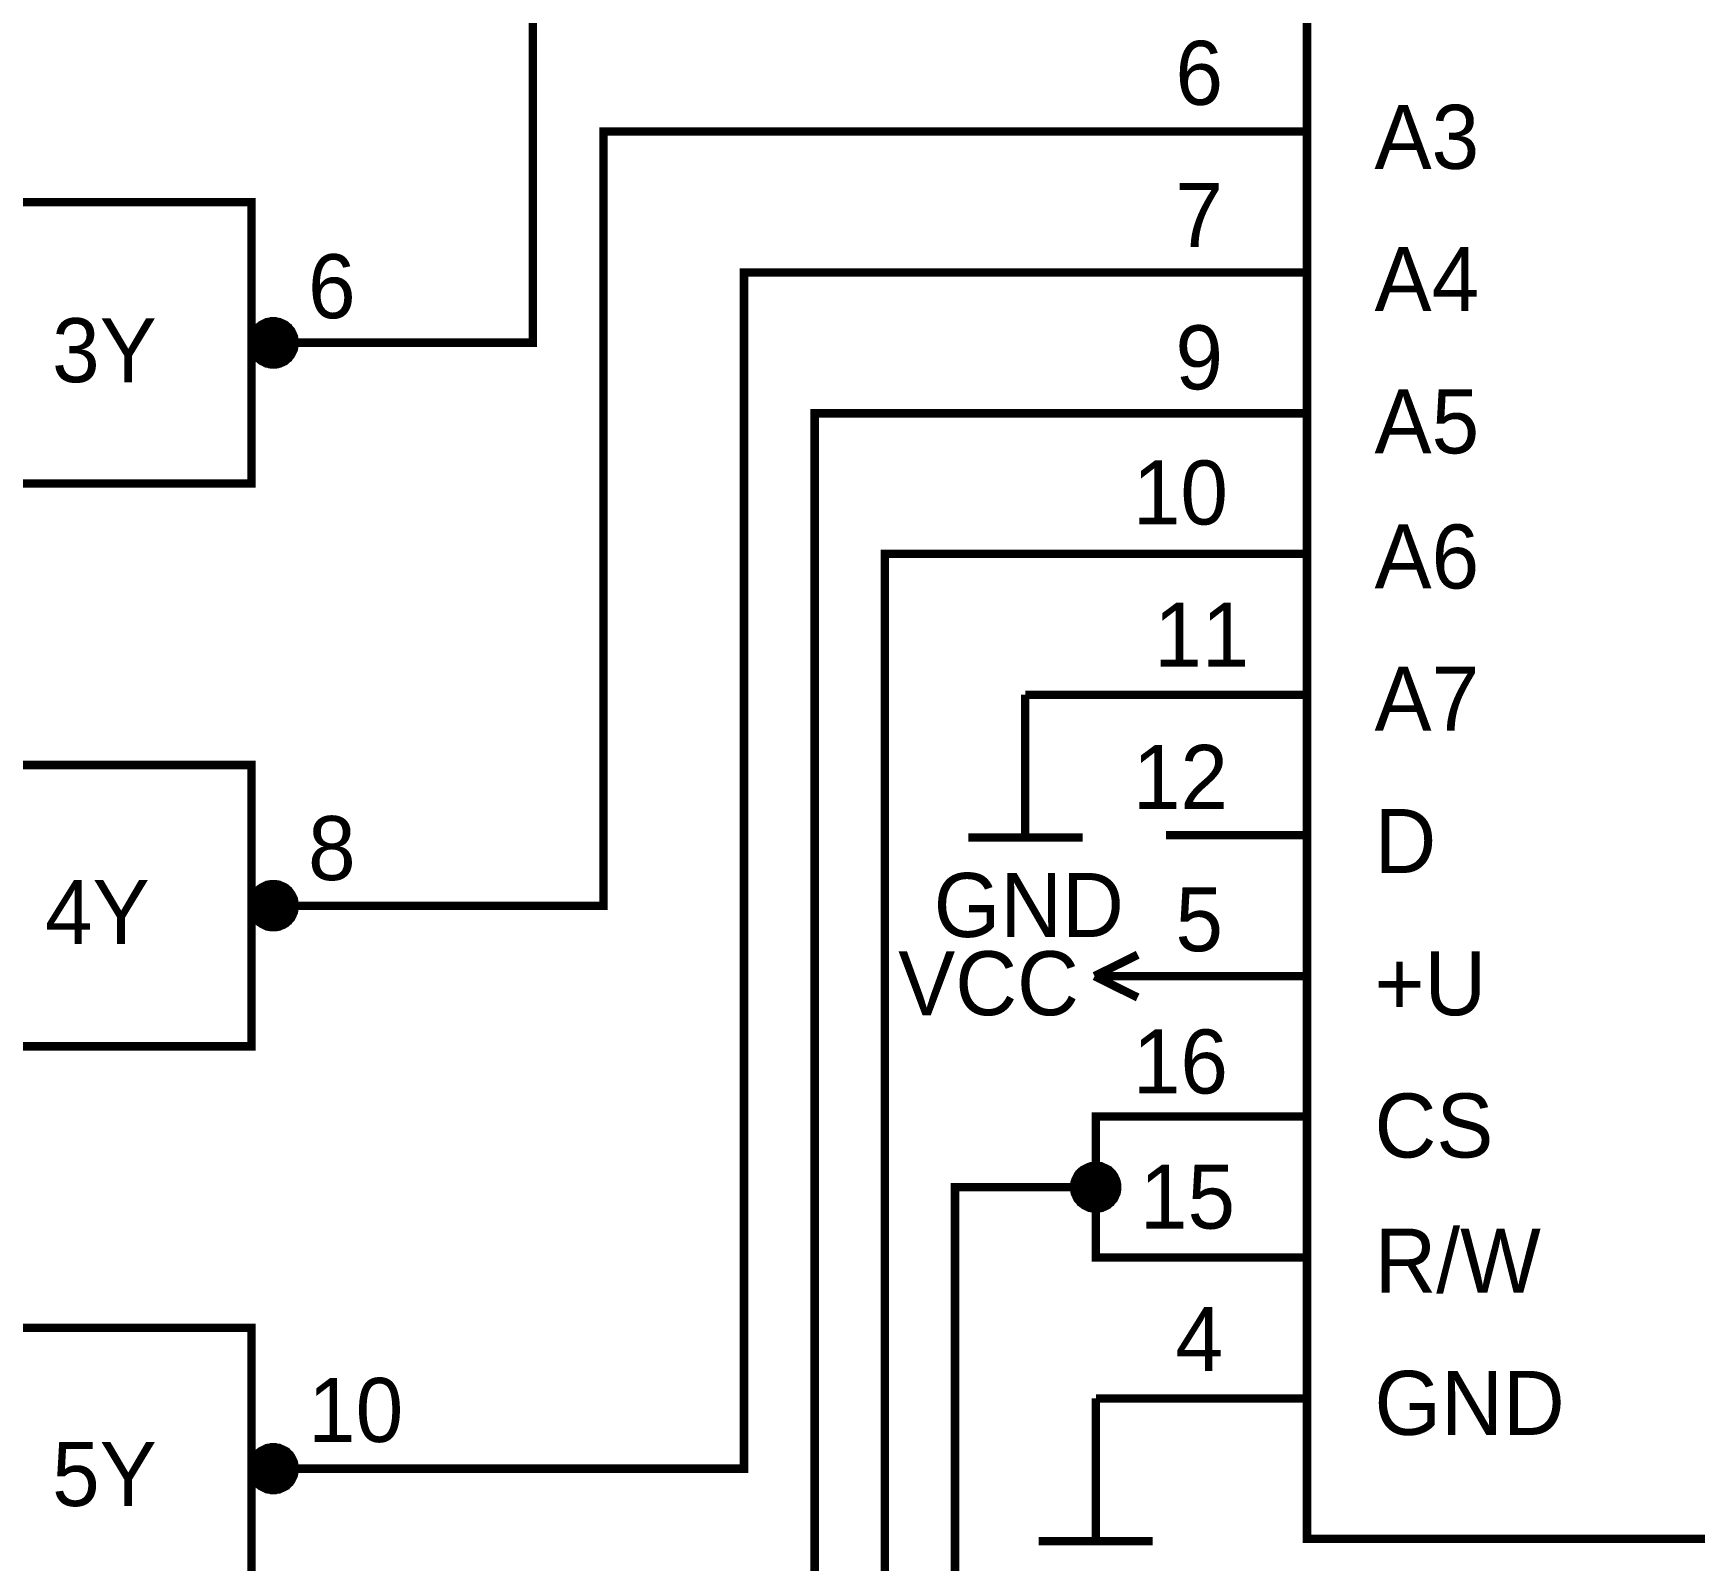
# Model space of a CAD drawing. Header units: millimetres. Extents: x 0 to 594, y 0 to 420.
# Drawn here: x 299.7 to 358.8, y 176.7 to 231 of the extents above; entities that cross this region are included whole.
import ezdxf

# ---------------------------------------------------------------- set-up
doc = ezdxf.new("R2010")
doc.units = ezdxf.units.MM
doc.layers.add('Sheet', color=255, linetype='Continuous')

msp = doc.modelspace()

# ---------------------------------------------------------------- linework, layer by layer
at = {"layer": 'Sheet', "const_width": 0.3}
for points in [[(345.005, 247.495), (389.994, 247.495), (389.994, 177.495), (345.005, 177.495), (345.005, 247.495)], [(282.504, 224.989), (307.501, 224.989), (307.501, 214.991), (282.504, 214.991), (282.504, 224.989)], [(282.504, 204.993), (307.501, 204.993), (307.501, 194.995), (282.504, 194.995), (282.504, 204.993)], [(282.504, 184.998), (307.501, 184.998), (307.501, 175), (282.504, 175), (282.504, 184.998)]]:
    msp.add_lwpolyline(points, close=True, dxfattribs=at)
at = {"layer": 'Sheet'}
for points, const_width in [([(312.507, 219.998), (317.497, 219.998), (317.497, 232.491), (339.999, 232.491)], 0.3), ([(339.999, 227.5), (320.008, 227.5), (320.008, 199.986), (312.507, 199.986)], 0.3), ([(345.005, 227.5), (339.999, 227.5)], 0.3), ([(312.507, 179.991), (324.998, 179.991), (324.998, 222.493), (339.999, 222.493)], 0.3), ([(345.005, 222.493), (339.999, 222.493)], 0.3), ([(308.275, 220.756), (308.228, 220.756), (308.196, 220.756), (308.164, 220.74), (308.117, 220.74), (308.085, 220.724), (308.038, 220.724), (308.006, 220.708), (307.975, 220.693), (307.943, 220.677), (307.912, 220.661), (307.88, 220.645), (307.849, 220.63), (307.817, 220.598), (307.785, 220.582), (307.754, 220.551), (307.722, 220.535), (307.706, 220.503), (307.675, 220.472), (307.659, 220.456), (307.627, 220.424), (307.612, 220.393), (307.596, 220.361), (307.58, 220.329), (307.564, 220.282), (307.548, 220.25), (307.533, 220.219), (307.533, 220.187), (307.517, 220.156), (307.517, 220.108), (307.501, 220.077), (307.501, 220.029), (307.501, 219.998)], 0.3), ([(309.033, 219.998), (309.033, 220.029), (309.033, 220.077), (309.017, 220.108), (309.017, 220.156), (309.001, 220.187), (309.001, 220.219), (308.985, 220.25), (308.97, 220.282), (308.954, 220.329), (308.938, 220.361), (308.922, 220.393), (308.907, 220.424), (308.875, 220.456), (308.859, 220.472), (308.828, 220.503), (308.812, 220.535), (308.78, 220.551), (308.749, 220.582), (308.733, 220.598), (308.701, 220.63), (308.67, 220.645), (308.638, 220.661), (308.606, 220.677), (308.559, 220.693), (308.528, 220.708), (308.496, 220.724), (308.464, 220.724), (308.433, 220.74), (308.385, 220.74), (308.354, 220.756), (308.306, 220.756), (308.275, 220.756)], 0.3), ([(307.501, 219.998), (307.501, 220.029), (307.501, 220.077), (307.517, 220.108), (307.517, 220.156), (307.533, 220.187), (307.533, 220.219), (307.548, 220.25), (307.564, 220.282), (307.58, 220.329), (307.596, 220.361), (307.612, 220.393), (307.627, 220.424), (307.659, 220.456), (307.675, 220.472), (307.706, 220.503), (307.722, 220.535), (307.754, 220.551), (307.785, 220.582), (307.817, 220.598), (307.849, 220.63), (307.88, 220.645), (307.912, 220.661), (307.943, 220.677), (307.975, 220.693), (308.006, 220.708), (308.038, 220.724), (308.085, 220.724), (308.117, 220.74), (308.164, 220.74), (308.196, 220.756), (308.228, 220.756), (308.275, 220.756)], 0.0991), ([(308.275, 220.756), (308.275, 220.756)], 0.0991), ([(308.275, 220.756), (308.306, 220.756), (308.354, 220.756), (308.385, 220.74), (308.433, 220.74), (308.464, 220.724), (308.496, 220.724), (308.528, 220.708), (308.559, 220.693), (308.606, 220.677), (308.638, 220.661), (308.67, 220.645), (308.701, 220.63), (308.733, 220.598), (308.749, 220.582), (308.78, 220.551), (308.812, 220.535), (308.828, 220.503), (308.859, 220.472), (308.875, 220.456), (308.907, 220.424), (308.922, 220.393), (308.938, 220.361), (308.954, 220.329), (308.97, 220.282), (308.985, 220.25), (309.001, 220.219), (309.001, 220.187), (309.017, 220.156), (309.017, 220.108), (309.033, 220.077), (309.033, 220.029), (309.033, 219.998)], 0.0991), ([(307.501, 219.998), (312.507, 219.998)], 0.3), ([(307.501, 219.998), (307.501, 219.95), (307.501, 219.919), (307.517, 219.887), (307.517, 219.84), (307.533, 219.808), (307.533, 219.761), (307.548, 219.729), (307.564, 219.698), (307.58, 219.666), (307.596, 219.634), (307.612, 219.603), (307.627, 219.571), (307.659, 219.54), (307.675, 219.508), (307.706, 219.477), (307.722, 219.445), (307.754, 219.429), (307.785, 219.398), (307.817, 219.382), (307.849, 219.35), (307.88, 219.334), (307.912, 219.319), (307.943, 219.303), (307.975, 219.287), (308.006, 219.271), (308.038, 219.255), (308.085, 219.255), (308.117, 219.24), (308.164, 219.24), (308.196, 219.224), (308.228, 219.224), (308.275, 219.224)], 0.3), ([(308.275, 219.224), (308.228, 219.224), (308.196, 219.224), (308.164, 219.24), (308.117, 219.24), (308.085, 219.255), (308.038, 219.255), (308.006, 219.271), (307.975, 219.287), (307.943, 219.303), (307.912, 219.319), (307.88, 219.334), (307.849, 219.35), (307.817, 219.382), (307.785, 219.398), (307.754, 219.429), (307.722, 219.445), (307.706, 219.477), (307.675, 219.508), (307.659, 219.54), (307.627, 219.571), (307.612, 219.603), (307.596, 219.634), (307.58, 219.666), (307.564, 219.698), (307.548, 219.729), (307.533, 219.761), (307.533, 219.808), (307.517, 219.84), (307.517, 219.887), (307.501, 219.919), (307.501, 219.95), (307.501, 219.998)], 0.0991), ([(307.501, 219.998), (307.501, 219.998)], 0.0991), ([(308.275, 219.224), (308.306, 219.224), (308.354, 219.224), (308.385, 219.24), (308.433, 219.24), (308.464, 219.255), (308.496, 219.255), (308.528, 219.271), (308.559, 219.287), (308.606, 219.303), (308.638, 219.319), (308.67, 219.334), (308.701, 219.35), (308.733, 219.382), (308.749, 219.398), (308.78, 219.429), (308.812, 219.445), (308.828, 219.477), (308.859, 219.508), (308.875, 219.54), (308.907, 219.571), (308.922, 219.603), (308.938, 219.634), (308.954, 219.666), (308.97, 219.698), (308.985, 219.729), (309.001, 219.761), (309.001, 219.808), (309.017, 219.84), (309.017, 219.887), (309.033, 219.919), (309.033, 219.95), (309.033, 219.998)], 0.3), ([(309.033, 219.998), (309.033, 219.95), (309.033, 219.919), (309.017, 219.887), (309.017, 219.84), (309.001, 219.808), (309.001, 219.761), (308.985, 219.729), (308.97, 219.698), (308.954, 219.666), (308.938, 219.634), (308.922, 219.603), (308.907, 219.571), (308.875, 219.54), (308.859, 219.508), (308.828, 219.477), (308.812, 219.445), (308.78, 219.429), (308.749, 219.398), (308.733, 219.382), (308.701, 219.35), (308.67, 219.334), (308.638, 219.319), (308.606, 219.303), (308.559, 219.287), (308.528, 219.271), (308.496, 219.255), (308.464, 219.255), (308.433, 219.24), (308.385, 219.24), (308.354, 219.224), (308.306, 219.224), (308.275, 219.224)], 0.0991), ([(309.033, 219.998), (309.033, 219.998), (309.033, 219.998), (309.033, 219.998), (309.033, 219.998), (309.033, 219.998), (309.033, 219.998), (309.033, 219.998), (309.033, 219.998), (309.033, 219.998), (309.033, 219.998), (309.033, 219.998), (309.033, 219.998), (309.033, 219.998), (309.033, 219.998), (309.033, 219.998), (309.033, 219.998), (309.033, 219.998), (309.033, 219.998), (309.033, 219.998), (309.033, 219.998), (309.033, 219.998), (309.033, 219.998), (309.033, 219.998), (309.033, 219.998), (309.033, 219.998), (309.033, 219.998), (309.033, 219.998), (309.033, 219.998), (309.033, 219.998), (309.033, 219.998), (309.033, 219.998), (309.033, 219.998)], 0.0991), ([(309.033, 219.998), (309.033, 219.998)], 0.0991), ([(312.507, 159.995), (327.509, 159.995), (327.509, 217.486), (339.999, 217.486)], 0.3), ([(345.005, 217.486), (339.999, 217.486)], 0.3), ([(312.507, 140), (330.004, 140), (330.004, 212.495), (339.999, 212.495)], 0.3), ([(345.005, 212.495), (339.999, 212.495)], 0.3), ([(334.994, 207.489), (334.994, 202.419)], 0.3), ([(339.999, 207.489), (334.994, 207.489)], 0.3), ([(345.005, 207.489), (339.999, 207.489)], 0.3), ([(332.972, 202.419), (337.031, 202.419)], 0.3), ([(345.005, 202.498), (339.999, 202.498)], 0.3), ([(308.275, 200.76), (308.228, 200.76), (308.196, 200.76), (308.164, 200.745), (308.117, 200.745), (308.085, 200.729), (308.038, 200.729), (308.006, 200.713), (307.975, 200.697), (307.943, 200.681), (307.912, 200.666), (307.88, 200.65), (307.849, 200.634), (307.817, 200.602), (307.785, 200.587), (307.754, 200.555), (307.722, 200.539), (307.706, 200.508), (307.675, 200.476), (307.659, 200.444), (307.627, 200.413), (307.612, 200.381), (307.596, 200.35), (307.58, 200.318), (307.564, 200.287), (307.548, 200.255), (307.533, 200.223), (307.533, 200.176), (307.517, 200.144), (307.517, 200.097), (307.501, 200.065), (307.501, 200.034), (307.501, 199.986)], 0.3), ([(307.501, 199.986), (307.501, 200.034), (307.501, 200.065), (307.517, 200.097), (307.517, 200.144), (307.533, 200.176), (307.533, 200.223), (307.548, 200.255), (307.564, 200.287), (307.58, 200.318), (307.596, 200.35), (307.612, 200.381), (307.627, 200.413), (307.659, 200.444), (307.675, 200.476), (307.706, 200.508), (307.722, 200.539), (307.754, 200.555), (307.785, 200.587), (307.817, 200.602), (307.849, 200.634), (307.88, 200.65), (307.912, 200.666), (307.943, 200.681), (307.975, 200.697), (308.006, 200.713), (308.038, 200.729), (308.085, 200.729), (308.117, 200.745), (308.164, 200.745), (308.196, 200.76), (308.228, 200.76), (308.275, 200.76)], 0.0991), ([(309.033, 199.986), (309.033, 200.034), (309.033, 200.065), (309.017, 200.097), (309.017, 200.144), (309.001, 200.176), (309.001, 200.223), (308.985, 200.255), (308.97, 200.287), (308.954, 200.318), (308.938, 200.35), (308.922, 200.381), (308.907, 200.413), (308.875, 200.444), (308.859, 200.476), (308.828, 200.508), (308.812, 200.539), (308.78, 200.555), (308.749, 200.587), (308.733, 200.602), (308.701, 200.634), (308.67, 200.65), (308.638, 200.666), (308.606, 200.681), (308.559, 200.697), (308.528, 200.713), (308.496, 200.729), (308.464, 200.729), (308.433, 200.745), (308.385, 200.745), (308.354, 200.76), (308.306, 200.76), (308.275, 200.76)], 0.3), ([(308.275, 200.76), (308.275, 200.76)], 0.0991), ([(308.275, 200.76), (308.306, 200.76), (308.354, 200.76), (308.385, 200.745), (308.433, 200.745), (308.464, 200.729), (308.496, 200.729), (308.528, 200.713), (308.559, 200.697), (308.606, 200.681), (308.638, 200.666), (308.67, 200.65), (308.701, 200.634), (308.733, 200.602), (308.749, 200.587), (308.78, 200.555), (308.812, 200.539), (308.828, 200.508), (308.859, 200.476), (308.875, 200.444), (308.907, 200.413), (308.922, 200.381), (308.938, 200.35), (308.954, 200.318), (308.97, 200.287), (308.985, 200.255), (309.001, 200.223), (309.001, 200.176), (309.017, 200.144), (309.017, 200.097), (309.033, 200.065), (309.033, 200.034), (309.033, 199.986)], 0.0991), ([(307.501, 199.986), (312.507, 199.986)], 0.3), ([(307.501, 199.986), (307.501, 199.955), (307.501, 199.907), (307.517, 199.876), (307.517, 199.829), (307.533, 199.797), (307.533, 199.765), (307.548, 199.734), (307.564, 199.702), (307.58, 199.655), (307.596, 199.623), (307.612, 199.592), (307.627, 199.56), (307.659, 199.528), (307.675, 199.513), (307.706, 199.481), (307.722, 199.449), (307.754, 199.434), (307.785, 199.402), (307.817, 199.386), (307.849, 199.355), (307.88, 199.339), (307.912, 199.323), (307.943, 199.307), (307.975, 199.292), (308.006, 199.276), (308.038, 199.26), (308.085, 199.26), (308.117, 199.244), (308.164, 199.244), (308.196, 199.228), (308.228, 199.228), (308.275, 199.228)], 0.3), ([(308.275, 199.228), (308.228, 199.228), (308.196, 199.228), (308.164, 199.244), (308.117, 199.244), (308.085, 199.26), (308.038, 199.26), (308.006, 199.276), (307.975, 199.292), (307.943, 199.307), (307.912, 199.323), (307.88, 199.339), (307.849, 199.355), (307.817, 199.386), (307.785, 199.402), (307.754, 199.434), (307.722, 199.449), (307.706, 199.481), (307.675, 199.513), (307.659, 199.528), (307.627, 199.56), (307.612, 199.592), (307.596, 199.623), (307.58, 199.655), (307.564, 199.702), (307.548, 199.734), (307.533, 199.765), (307.533, 199.797), (307.517, 199.829), (307.517, 199.876), (307.501, 199.907), (307.501, 199.955), (307.501, 199.986)], 0.0991), ([(307.501, 199.986), (307.501, 199.986)], 0.0991), ([(308.275, 199.228), (308.306, 199.228), (308.354, 199.228), (308.385, 199.244), (308.433, 199.244), (308.464, 199.26), (308.496, 199.26), (308.528, 199.276), (308.559, 199.292), (308.606, 199.307), (308.638, 199.323), (308.67, 199.339), (308.701, 199.355), (308.733, 199.386), (308.749, 199.402), (308.78, 199.434), (308.812, 199.449), (308.828, 199.481), (308.859, 199.513), (308.875, 199.528), (308.907, 199.56), (308.922, 199.592), (308.938, 199.623), (308.954, 199.655), (308.97, 199.702), (308.985, 199.734), (309.001, 199.765), (309.001, 199.797), (309.017, 199.829), (309.017, 199.876), (309.033, 199.907), (309.033, 199.955), (309.033, 199.986)], 0.3), ([(309.033, 199.986), (309.033, 199.955), (309.033, 199.907), (309.017, 199.876), (309.017, 199.829), (309.001, 199.797), (309.001, 199.765), (308.985, 199.734), (308.97, 199.702), (308.954, 199.655), (308.938, 199.623), (308.922, 199.592), (308.907, 199.56), (308.875, 199.528), (308.859, 199.513), (308.828, 199.481), (308.812, 199.449), (308.78, 199.434), (308.749, 199.402), (308.733, 199.386), (308.701, 199.355), (308.67, 199.339), (308.638, 199.323), (308.606, 199.307), (308.559, 199.292), (308.528, 199.276), (308.496, 199.26), (308.464, 199.26), (308.433, 199.244), (308.385, 199.244), (308.354, 199.228), (308.306, 199.228), (308.275, 199.228)], 0.0991), ([(309.033, 199.986), (309.033, 199.986), (309.033, 199.986), (309.033, 199.986), (309.033, 199.986), (309.033, 199.986), (309.033, 199.986), (309.033, 199.986), (309.033, 199.986), (309.033, 199.986), (309.033, 199.986), (309.033, 199.986), (309.033, 199.986), (309.033, 199.986), (309.033, 199.986), (309.033, 199.986), (309.033, 199.986), (309.033, 199.986), (309.033, 199.986), (309.033, 199.986), (309.033, 199.986), (309.033, 199.986), (309.033, 199.986), (309.033, 199.986), (309.033, 199.986), (309.033, 199.986), (309.033, 199.986), (309.033, 199.986), (309.033, 199.986), (309.033, 199.986), (309.033, 199.986), (309.033, 199.986), (309.033, 199.986)], 0.0991), ([(309.033, 199.986), (309.033, 199.986)], 0.0991), ([(337.457, 197.491), (338.989, 198.249)], 0.3), ([(337.457, 197.491), (338.989, 196.733)], 0.3), ([(339.999, 197.491), (337.457, 197.491)], 0.3), ([(345.005, 197.491), (339.999, 197.491)], 0.3), ([(339.999, 187.493), (337.504, 187.493), (337.504, 189.989), (337.504, 192.5), (339.999, 192.5)], 0.3), ([(345.005, 192.5), (339.999, 192.5)], 0.3), ([(336.731, 189.989), (336.731, 190.036), (336.731, 190.068), (336.746, 190.099), (336.746, 190.147), (336.762, 190.178), (336.762, 190.21), (336.778, 190.257), (336.794, 190.289), (336.809, 190.32), (336.825, 190.352), (336.841, 190.384), (336.857, 190.415), (336.888, 190.447), (336.904, 190.478), (336.936, 190.494), (336.952, 190.526), (336.983, 190.557), (337.015, 190.573), (337.046, 190.605), (337.078, 190.62), (337.11, 190.636), (337.141, 190.652), (337.173, 190.668), (337.204, 190.684), (337.236, 190.699), (337.267, 190.715), (337.315, 190.731), (337.346, 190.731), (337.394, 190.731), (337.425, 190.747), (337.457, 190.747), (337.504, 190.747)], 0.3), ([(336.731, 189.989), (336.731, 190.036), (336.731, 190.068), (336.746, 190.099), (336.746, 190.147), (336.762, 190.178), (336.762, 190.21), (336.778, 190.257), (336.794, 190.289), (336.809, 190.32), (336.825, 190.352), (336.841, 190.384), (336.857, 190.415), (336.888, 190.447), (336.904, 190.478), (336.936, 190.494), (336.952, 190.526), (336.983, 190.557), (337.015, 190.573), (337.046, 190.605), (337.078, 190.62), (337.11, 190.636), (337.141, 190.652), (337.173, 190.668), (337.204, 190.684), (337.236, 190.699), (337.267, 190.715), (337.315, 190.731), (337.346, 190.731), (337.394, 190.731), (337.425, 190.747), (337.457, 190.747), (337.504, 190.747)], 0.3), ([(336.731, 189.989), (336.731, 190.036), (336.731, 190.068), (336.746, 190.099), (336.746, 190.147), (336.762, 190.178), (336.762, 190.21), (336.778, 190.257), (336.794, 190.289), (336.809, 190.32), (336.825, 190.352), (336.841, 190.384), (336.857, 190.415), (336.888, 190.447), (336.904, 190.478), (336.936, 190.494), (336.952, 190.526), (336.983, 190.557), (337.015, 190.573), (337.046, 190.605), (337.078, 190.62), (337.11, 190.636), (337.141, 190.652), (337.173, 190.668), (337.204, 190.684), (337.236, 190.699), (337.267, 190.715), (337.315, 190.731), (337.346, 190.731), (337.394, 190.731), (337.425, 190.747), (337.457, 190.747), (337.504, 190.747)], 0.3), ([(336.731, 189.989), (336.731, 190.036), (336.731, 190.068), (336.746, 190.099), (336.746, 190.147), (336.762, 190.178), (336.762, 190.21), (336.778, 190.257), (336.794, 190.289), (336.809, 190.32), (336.825, 190.352), (336.841, 190.384), (336.857, 190.415), (336.888, 190.447), (336.904, 190.478), (336.936, 190.494), (336.952, 190.526), (336.983, 190.557), (337.015, 190.573), (337.046, 190.605), (337.078, 190.62), (337.11, 190.636), (337.141, 190.652), (337.173, 190.668), (337.204, 190.684), (337.236, 190.699), (337.267, 190.715), (337.315, 190.731), (337.346, 190.731), (337.394, 190.731), (337.425, 190.747), (337.457, 190.747), (337.504, 190.747)], 0.3), ([(336.731, 189.989), (336.731, 190.036), (336.731, 190.068), (336.746, 190.099), (336.746, 190.147), (336.762, 190.178), (336.762, 190.21), (336.778, 190.257), (336.794, 190.289), (336.809, 190.32), (336.825, 190.352), (336.841, 190.384), (336.857, 190.415), (336.888, 190.447), (336.904, 190.478), (336.936, 190.494), (336.952, 190.526), (336.983, 190.557), (337.015, 190.573), (337.046, 190.605), (337.078, 190.62), (337.11, 190.636), (337.141, 190.652), (337.173, 190.668), (337.204, 190.684), (337.236, 190.699), (337.267, 190.715), (337.315, 190.731), (337.346, 190.731), (337.394, 190.731), (337.425, 190.747), (337.457, 190.747), (337.504, 190.747)], 0.0991), ([(336.731, 189.989), (336.731, 190.036), (336.731, 190.068), (336.746, 190.099), (336.746, 190.147), (336.762, 190.178), (336.762, 190.21), (336.778, 190.257), (336.794, 190.289), (336.809, 190.32), (336.825, 190.352), (336.841, 190.384), (336.857, 190.415), (336.888, 190.447), (336.904, 190.478), (336.936, 190.494), (336.952, 190.526), (336.983, 190.557), (337.015, 190.573), (337.046, 190.605), (337.078, 190.62), (337.11, 190.636), (337.141, 190.652), (337.173, 190.668), (337.204, 190.684), (337.236, 190.699), (337.267, 190.715), (337.315, 190.731), (337.346, 190.731), (337.394, 190.731), (337.425, 190.747), (337.457, 190.747), (337.504, 190.747)], 0.0991), ([(336.731, 189.989), (336.731, 190.036), (336.731, 190.068), (336.746, 190.099), (336.746, 190.147), (336.762, 190.178), (336.762, 190.21), (336.778, 190.257), (336.794, 190.289), (336.809, 190.32), (336.825, 190.352), (336.841, 190.384), (336.857, 190.415), (336.888, 190.447), (336.904, 190.478), (336.936, 190.494), (336.952, 190.526), (336.983, 190.557), (337.015, 190.573), (337.046, 190.605), (337.078, 190.62), (337.11, 190.636), (337.141, 190.652), (337.173, 190.668), (337.204, 190.684), (337.236, 190.699), (337.267, 190.715), (337.315, 190.731), (337.346, 190.731), (337.394, 190.731), (337.425, 190.747), (337.457, 190.747), (337.504, 190.747)], 0.0991), ([(336.731, 189.989), (336.731, 190.036), (336.731, 190.068), (336.746, 190.099), (336.746, 190.147), (336.762, 190.178), (336.762, 190.21), (336.778, 190.257), (336.794, 190.289), (336.809, 190.32), (336.825, 190.352), (336.841, 190.384), (336.857, 190.415), (336.888, 190.447), (336.904, 190.478), (336.936, 190.494), (336.952, 190.526), (336.983, 190.557), (337.015, 190.573), (337.046, 190.605), (337.078, 190.62), (337.11, 190.636), (337.141, 190.652), (337.173, 190.668), (337.204, 190.684), (337.236, 190.699), (337.267, 190.715), (337.315, 190.731), (337.346, 190.731), (337.394, 190.731), (337.425, 190.747), (337.457, 190.747), (337.504, 190.747)], 0.0991), ([(337.504, 190.747), (337.504, 190.747)], 0.3), ([(337.504, 190.747), (337.536, 190.747), (337.583, 190.747), (337.615, 190.731), (337.662, 190.731), (337.694, 190.731), (337.725, 190.715), (337.757, 190.699), (337.789, 190.684), (337.836, 190.668), (337.868, 190.652), (337.899, 190.636), (337.931, 190.62), (337.962, 190.605), (337.978, 190.573), (338.01, 190.557), (338.041, 190.526), (338.057, 190.494), (338.089, 190.478), (338.104, 190.447), (338.136, 190.415), (338.152, 190.384), (338.168, 190.352), (338.183, 190.32), (338.199, 190.289), (338.215, 190.257), (338.231, 190.21), (338.231, 190.178), (338.246, 190.147), (338.246, 190.099), (338.262, 190.068), (338.262, 190.036), (338.262, 189.989)], 0.3), ([(337.504, 190.747), (337.504, 190.747)], 0.3), ([(337.504, 190.747), (337.536, 190.747), (337.583, 190.747), (337.615, 190.731), (337.662, 190.731), (337.694, 190.731), (337.725, 190.715), (337.757, 190.699), (337.789, 190.684), (337.836, 190.668), (337.868, 190.652), (337.899, 190.636), (337.931, 190.62), (337.962, 190.605), (337.978, 190.573), (338.01, 190.557), (338.041, 190.526), (338.057, 190.494), (338.089, 190.478), (338.104, 190.447), (338.136, 190.415), (338.152, 190.384), (338.168, 190.352), (338.183, 190.32), (338.199, 190.289), (338.215, 190.257), (338.231, 190.21), (338.231, 190.178), (338.246, 190.147), (338.246, 190.099), (338.262, 190.068), (338.262, 190.036), (338.262, 189.989)], 0.3), ([(337.504, 190.747), (337.504, 190.747)], 0.3), ([(337.504, 190.747), (337.536, 190.747), (337.583, 190.747), (337.615, 190.731), (337.662, 190.731), (337.694, 190.731), (337.725, 190.715), (337.757, 190.699), (337.789, 190.684), (337.836, 190.668), (337.868, 190.652), (337.899, 190.636), (337.931, 190.62), (337.962, 190.605), (337.978, 190.573), (338.01, 190.557), (338.041, 190.526), (338.057, 190.494), (338.089, 190.478), (338.104, 190.447), (338.136, 190.415), (338.152, 190.384), (338.168, 190.352), (338.183, 190.32), (338.199, 190.289), (338.215, 190.257), (338.231, 190.21), (338.231, 190.178), (338.246, 190.147), (338.246, 190.099), (338.262, 190.068), (338.262, 190.036), (338.262, 189.989)], 0.3), ([(337.504, 190.747), (337.504, 190.747)], 0.3), ([(337.504, 190.747), (337.536, 190.747), (337.583, 190.747), (337.615, 190.731), (337.662, 190.731), (337.694, 190.731), (337.725, 190.715), (337.757, 190.699), (337.789, 190.684), (337.836, 190.668), (337.868, 190.652), (337.899, 190.636), (337.931, 190.62), (337.962, 190.605), (337.978, 190.573), (338.01, 190.557), (338.041, 190.526), (338.057, 190.494), (338.089, 190.478), (338.104, 190.447), (338.136, 190.415), (338.152, 190.384), (338.168, 190.352), (338.183, 190.32), (338.199, 190.289), (338.215, 190.257), (338.231, 190.21), (338.231, 190.178), (338.246, 190.147), (338.246, 190.099), (338.262, 190.068), (338.262, 190.036), (338.262, 189.989)], 0.3), ([(337.504, 190.747), (337.504, 190.747)], 0.0991), ([(337.504, 190.747), (337.536, 190.747), (337.583, 190.747), (337.615, 190.731), (337.662, 190.731), (337.694, 190.731), (337.725, 190.715), (337.757, 190.699), (337.789, 190.684), (337.836, 190.668), (337.868, 190.652), (337.899, 190.636), (337.931, 190.62), (337.962, 190.605), (337.978, 190.573), (338.01, 190.557), (338.041, 190.526), (338.057, 190.494), (338.089, 190.478), (338.104, 190.447), (338.136, 190.415), (338.152, 190.384), (338.168, 190.352), (338.183, 190.32), (338.199, 190.289), (338.215, 190.257), (338.231, 190.21), (338.231, 190.178), (338.246, 190.147), (338.246, 190.099), (338.262, 190.068), (338.262, 190.036), (338.262, 189.989)], 0.0991), ([(337.504, 190.747), (337.504, 190.747)], 0.0991), ([(337.504, 190.747), (337.536, 190.747), (337.583, 190.747), (337.615, 190.731), (337.662, 190.731), (337.694, 190.731), (337.725, 190.715), (337.757, 190.699), (337.789, 190.684), (337.836, 190.668), (337.868, 190.652), (337.899, 190.636), (337.931, 190.62), (337.962, 190.605), (337.978, 190.573), (338.01, 190.557), (338.041, 190.526), (338.057, 190.494), (338.089, 190.478), (338.104, 190.447), (338.136, 190.415), (338.152, 190.384), (338.168, 190.352), (338.183, 190.32), (338.199, 190.289), (338.215, 190.257), (338.231, 190.21), (338.231, 190.178), (338.246, 190.147), (338.246, 190.099), (338.262, 190.068), (338.262, 190.036), (338.262, 189.989)], 0.0991), ([(337.504, 190.747), (337.504, 190.747)], 0.0991), ([(337.504, 190.747), (337.536, 190.747), (337.583, 190.747), (337.615, 190.731), (337.662, 190.731), (337.694, 190.731), (337.725, 190.715), (337.757, 190.699), (337.789, 190.684), (337.836, 190.668), (337.868, 190.652), (337.899, 190.636), (337.931, 190.62), (337.962, 190.605), (337.978, 190.573), (338.01, 190.557), (338.041, 190.526), (338.057, 190.494), (338.089, 190.478), (338.104, 190.447), (338.136, 190.415), (338.152, 190.384), (338.168, 190.352), (338.183, 190.32), (338.199, 190.289), (338.215, 190.257), (338.231, 190.21), (338.231, 190.178), (338.246, 190.147), (338.246, 190.099), (338.262, 190.068), (338.262, 190.036), (338.262, 189.989)], 0.0991), ([(337.504, 190.747), (337.504, 190.747)], 0.0991), ([(337.504, 190.747), (337.536, 190.747), (337.583, 190.747), (337.615, 190.731), (337.662, 190.731), (337.694, 190.731), (337.725, 190.715), (337.757, 190.699), (337.789, 190.684), (337.836, 190.668), (337.868, 190.652), (337.899, 190.636), (337.931, 190.62), (337.962, 190.605), (337.978, 190.573), (338.01, 190.557), (338.041, 190.526), (338.057, 190.494), (338.089, 190.478), (338.104, 190.447), (338.136, 190.415), (338.152, 190.384), (338.168, 190.352), (338.183, 190.32), (338.199, 190.289), (338.215, 190.257), (338.231, 190.21), (338.231, 190.178), (338.246, 190.147), (338.246, 190.099), (338.262, 190.068), (338.262, 190.036), (338.262, 189.989)], 0.0991), ([(337.504, 189.989), (332.499, 189.989), (332.499, 119.989), (312.507, 119.989)], 0.3), ([(337.504, 189.231), (337.457, 189.231), (337.425, 189.231), (337.394, 189.246), (337.346, 189.246), (337.315, 189.262), (337.267, 189.262), (337.236, 189.278), (337.204, 189.294), (337.173, 189.31), (337.141, 189.325), (337.11, 189.341), (337.078, 189.357), (337.046, 189.389), (337.015, 189.404), (336.983, 189.436), (336.952, 189.452), (336.936, 189.483), (336.904, 189.515), (336.888, 189.531), (336.857, 189.562), (336.841, 189.594), (336.825, 189.625), (336.809, 189.657), (336.794, 189.704), (336.778, 189.736), (336.762, 189.768), (336.762, 189.799), (336.746, 189.831), (336.746, 189.878), (336.731, 189.91), (336.731, 189.957), (336.731, 189.989)], 0.3), ([(336.731, 189.989), (336.731, 189.989)], 0.3), ([(337.504, 189.231), (337.457, 189.231), (337.425, 189.231), (337.394, 189.246), (337.346, 189.246), (337.315, 189.262), (337.267, 189.262), (337.236, 189.278), (337.204, 189.294), (337.173, 189.31), (337.141, 189.325), (337.11, 189.341), (337.078, 189.357), (337.046, 189.389), (337.015, 189.404), (336.983, 189.436), (336.952, 189.452), (336.936, 189.483), (336.904, 189.515), (336.888, 189.531), (336.857, 189.562), (336.841, 189.594), (336.825, 189.625), (336.809, 189.657), (336.794, 189.704), (336.778, 189.736), (336.762, 189.768), (336.762, 189.799), (336.746, 189.831), (336.746, 189.878), (336.731, 189.91), (336.731, 189.957), (336.731, 189.989)], 0.3), ([(336.731, 189.989), (336.731, 189.989)], 0.3), ([(337.504, 189.231), (337.457, 189.231), (337.425, 189.231), (337.394, 189.246), (337.346, 189.246), (337.315, 189.262), (337.267, 189.262), (337.236, 189.278), (337.204, 189.294), (337.173, 189.31), (337.141, 189.325), (337.11, 189.341), (337.078, 189.357), (337.046, 189.389), (337.015, 189.404), (336.983, 189.436), (336.952, 189.452), (336.936, 189.483), (336.904, 189.515), (336.888, 189.531), (336.857, 189.562), (336.841, 189.594), (336.825, 189.625), (336.809, 189.657), (336.794, 189.704), (336.778, 189.736), (336.762, 189.768), (336.762, 189.799), (336.746, 189.831), (336.746, 189.878), (336.731, 189.91), (336.731, 189.957), (336.731, 189.989)], 0.3), ([(336.731, 189.989), (336.731, 189.989)], 0.3), ([(337.504, 189.231), (337.457, 189.231), (337.425, 189.231), (337.394, 189.246), (337.346, 189.246), (337.315, 189.262), (337.267, 189.262), (337.236, 189.278), (337.204, 189.294), (337.173, 189.31), (337.141, 189.325), (337.11, 189.341), (337.078, 189.357), (337.046, 189.389), (337.015, 189.404), (336.983, 189.436), (336.952, 189.452), (336.936, 189.483), (336.904, 189.515), (336.888, 189.531), (336.857, 189.562), (336.841, 189.594), (336.825, 189.625), (336.809, 189.657), (336.794, 189.704), (336.778, 189.736), (336.762, 189.768), (336.762, 189.799), (336.746, 189.831), (336.746, 189.878), (336.731, 189.91), (336.731, 189.957), (336.731, 189.989)], 0.3), ([(336.731, 189.989), (336.731, 189.989)], 0.3), ([(338.262, 189.989), (338.262, 189.957), (338.262, 189.91), (338.246, 189.878), (338.246, 189.831), (338.231, 189.799), (338.231, 189.768), (338.215, 189.736), (338.199, 189.704), (338.183, 189.657), (338.168, 189.625), (338.152, 189.594), (338.136, 189.562), (338.104, 189.531), (338.089, 189.515), (338.057, 189.483), (338.041, 189.452), (338.01, 189.436), (337.978, 189.404), (337.962, 189.389), (337.931, 189.357), (337.899, 189.341), (337.868, 189.325), (337.836, 189.31), (337.789, 189.294), (337.757, 189.278), (337.725, 189.262), (337.694, 189.262), (337.662, 189.246), (337.615, 189.246), (337.583, 189.231), (337.536, 189.231), (337.504, 189.231)], 0.3), ([(338.262, 189.989), (338.262, 189.957), (338.262, 189.91), (338.246, 189.878), (338.246, 189.831), (338.231, 189.799), (338.231, 189.768), (338.215, 189.736), (338.199, 189.704), (338.183, 189.657), (338.168, 189.625), (338.152, 189.594), (338.136, 189.562), (338.104, 189.531), (338.089, 189.515), (338.057, 189.483), (338.041, 189.452), (338.01, 189.436), (337.978, 189.404), (337.962, 189.389), (337.931, 189.357), (337.899, 189.341), (337.868, 189.325), (337.836, 189.31), (337.789, 189.294), (337.757, 189.278), (337.725, 189.262), (337.694, 189.262), (337.662, 189.246), (337.615, 189.246), (337.583, 189.231), (337.536, 189.231), (337.504, 189.231)], 0.3), ([(338.262, 189.989), (338.262, 189.957), (338.262, 189.91), (338.246, 189.878), (338.246, 189.831), (338.231, 189.799), (338.231, 189.768), (338.215, 189.736), (338.199, 189.704), (338.183, 189.657), (338.168, 189.625), (338.152, 189.594), (338.136, 189.562), (338.104, 189.531), (338.089, 189.515), (338.057, 189.483), (338.041, 189.452), (338.01, 189.436), (337.978, 189.404), (337.962, 189.389), (337.931, 189.357), (337.899, 189.341), (337.868, 189.325), (337.836, 189.31), (337.789, 189.294), (337.757, 189.278), (337.725, 189.262), (337.694, 189.262), (337.662, 189.246), (337.615, 189.246), (337.583, 189.231), (337.536, 189.231), (337.504, 189.231)], 0.3), ([(338.262, 189.989), (338.262, 189.957), (338.262, 189.91), (338.246, 189.878), (338.246, 189.831), (338.231, 189.799), (338.231, 189.768), (338.215, 189.736), (338.199, 189.704), (338.183, 189.657), (338.168, 189.625), (338.152, 189.594), (338.136, 189.562), (338.104, 189.531), (338.089, 189.515), (338.057, 189.483), (338.041, 189.452), (338.01, 189.436), (337.978, 189.404), (337.962, 189.389), (337.931, 189.357), (337.899, 189.341), (337.868, 189.325), (337.836, 189.31), (337.789, 189.294), (337.757, 189.278), (337.725, 189.262), (337.694, 189.262), (337.662, 189.246), (337.615, 189.246), (337.583, 189.231), (337.536, 189.231), (337.504, 189.231)], 0.3), ([(338.262, 189.989), (338.262, 189.989), (338.262, 189.989), (338.262, 189.989), (338.262, 189.989), (338.262, 189.989), (338.262, 189.989), (338.262, 189.989), (338.262, 189.989), (338.262, 189.989), (338.262, 189.989), (338.262, 189.989), (338.262, 189.989), (338.262, 189.989), (338.262, 189.989), (338.262, 189.989), (338.262, 189.989), (338.262, 189.989), (338.262, 189.989), (338.262, 189.989), (338.262, 189.989), (338.262, 189.989), (338.262, 189.989), (338.262, 189.989), (338.262, 189.989), (338.262, 189.989), (338.262, 189.989), (338.262, 189.989), (338.262, 189.989), (338.262, 189.989), (338.262, 189.989), (338.262, 189.989), (338.262, 189.989)], 0.3), ([(338.262, 189.989), (338.262, 189.989)], 0.3), ([(338.262, 189.989), (338.262, 189.989), (338.262, 189.989), (338.262, 189.989), (338.262, 189.989), (338.262, 189.989), (338.262, 189.989), (338.262, 189.989), (338.262, 189.989), (338.262, 189.989), (338.262, 189.989), (338.262, 189.989), (338.262, 189.989), (338.262, 189.989), (338.262, 189.989), (338.262, 189.989), (338.262, 189.989), (338.262, 189.989), (338.262, 189.989), (338.262, 189.989), (338.262, 189.989), (338.262, 189.989), (338.262, 189.989), (338.262, 189.989), (338.262, 189.989), (338.262, 189.989), (338.262, 189.989), (338.262, 189.989), (338.262, 189.989), (338.262, 189.989), (338.262, 189.989), (338.262, 189.989), (338.262, 189.989)], 0.3), ([(338.262, 189.989), (338.262, 189.989)], 0.3), ([(338.262, 189.989), (338.262, 189.989), (338.262, 189.989), (338.262, 189.989), (338.262, 189.989), (338.262, 189.989), (338.262, 189.989), (338.262, 189.989), (338.262, 189.989), (338.262, 189.989), (338.262, 189.989), (338.262, 189.989), (338.262, 189.989), (338.262, 189.989), (338.262, 189.989), (338.262, 189.989), (338.262, 189.989), (338.262, 189.989), (338.262, 189.989), (338.262, 189.989), (338.262, 189.989), (338.262, 189.989), (338.262, 189.989), (338.262, 189.989), (338.262, 189.989), (338.262, 189.989), (338.262, 189.989), (338.262, 189.989), (338.262, 189.989), (338.262, 189.989), (338.262, 189.989), (338.262, 189.989), (338.262, 189.989)], 0.3), ([(338.262, 189.989), (338.262, 189.989)], 0.3), ([(338.262, 189.989), (338.262, 189.989), (338.262, 189.989), (338.262, 189.989), (338.262, 189.989), (338.262, 189.989), (338.262, 189.989), (338.262, 189.989), (338.262, 189.989), (338.262, 189.989), (338.262, 189.989), (338.262, 189.989), (338.262, 189.989), (338.262, 189.989), (338.262, 189.989), (338.262, 189.989), (338.262, 189.989), (338.262, 189.989), (338.262, 189.989), (338.262, 189.989), (338.262, 189.989), (338.262, 189.989), (338.262, 189.989), (338.262, 189.989), (338.262, 189.989), (338.262, 189.989), (338.262, 189.989), (338.262, 189.989), (338.262, 189.989), (338.262, 189.989), (338.262, 189.989), (338.262, 189.989), (338.262, 189.989)], 0.3), ([(338.262, 189.989), (338.262, 189.989)], 0.3), ([(337.504, 189.231), (337.457, 189.231), (337.425, 189.231), (337.394, 189.246), (337.346, 189.246), (337.315, 189.262), (337.267, 189.262), (337.236, 189.278), (337.204, 189.294), (337.173, 189.31), (337.141, 189.325), (337.11, 189.341), (337.078, 189.357), (337.046, 189.389), (337.015, 189.404), (336.983, 189.436), (336.952, 189.452), (336.936, 189.483), (336.904, 189.515), (336.888, 189.531), (336.857, 189.562), (336.841, 189.594), (336.825, 189.625), (336.809, 189.657), (336.794, 189.704), (336.778, 189.736), (336.762, 189.768), (336.762, 189.799), (336.746, 189.831), (336.746, 189.878), (336.731, 189.91), (336.731, 189.957), (336.731, 189.989)], 0.0991), ([(336.731, 189.989), (336.731, 189.989)], 0.0991), ([(337.504, 189.231), (337.457, 189.231), (337.425, 189.231), (337.394, 189.246), (337.346, 189.246), (337.315, 189.262), (337.267, 189.262), (337.236, 189.278), (337.204, 189.294), (337.173, 189.31), (337.141, 189.325), (337.11, 189.341), (337.078, 189.357), (337.046, 189.389), (337.015, 189.404), (336.983, 189.436), (336.952, 189.452), (336.936, 189.483), (336.904, 189.515), (336.888, 189.531), (336.857, 189.562), (336.841, 189.594), (336.825, 189.625), (336.809, 189.657), (336.794, 189.704), (336.778, 189.736), (336.762, 189.768), (336.762, 189.799), (336.746, 189.831), (336.746, 189.878), (336.731, 189.91), (336.731, 189.957), (336.731, 189.989)], 0.0991), ([(336.731, 189.989), (336.731, 189.989)], 0.0991), ([(337.504, 189.231), (337.457, 189.231), (337.425, 189.231), (337.394, 189.246), (337.346, 189.246), (337.315, 189.262), (337.267, 189.262), (337.236, 189.278), (337.204, 189.294), (337.173, 189.31), (337.141, 189.325), (337.11, 189.341), (337.078, 189.357), (337.046, 189.389), (337.015, 189.404), (336.983, 189.436), (336.952, 189.452), (336.936, 189.483), (336.904, 189.515), (336.888, 189.531), (336.857, 189.562), (336.841, 189.594), (336.825, 189.625), (336.809, 189.657), (336.794, 189.704), (336.778, 189.736), (336.762, 189.768), (336.762, 189.799), (336.746, 189.831), (336.746, 189.878), (336.731, 189.91), (336.731, 189.957), (336.731, 189.989)], 0.0991), ([(336.731, 189.989), (336.731, 189.989)], 0.0991), ([(337.504, 189.231), (337.457, 189.231), (337.425, 189.231), (337.394, 189.246), (337.346, 189.246), (337.315, 189.262), (337.267, 189.262), (337.236, 189.278), (337.204, 189.294), (337.173, 189.31), (337.141, 189.325), (337.11, 189.341), (337.078, 189.357), (337.046, 189.389), (337.015, 189.404), (336.983, 189.436), (336.952, 189.452), (336.936, 189.483), (336.904, 189.515), (336.888, 189.531), (336.857, 189.562), (336.841, 189.594), (336.825, 189.625), (336.809, 189.657), (336.794, 189.704), (336.778, 189.736), (336.762, 189.768), (336.762, 189.799), (336.746, 189.831), (336.746, 189.878), (336.731, 189.91), (336.731, 189.957), (336.731, 189.989)], 0.0991), ([(336.731, 189.989), (336.731, 189.989)], 0.0991), ([(338.262, 189.989), (338.262, 189.957), (338.262, 189.91), (338.246, 189.878), (338.246, 189.831), (338.231, 189.799), (338.231, 189.768), (338.215, 189.736), (338.199, 189.704), (338.183, 189.657), (338.168, 189.625), (338.152, 189.594), (338.136, 189.562), (338.104, 189.531), (338.089, 189.515), (338.057, 189.483), (338.041, 189.452), (338.01, 189.436), (337.978, 189.404), (337.962, 189.389), (337.931, 189.357), (337.899, 189.341), (337.868, 189.325), (337.836, 189.31), (337.789, 189.294), (337.757, 189.278), (337.725, 189.262), (337.694, 189.262), (337.662, 189.246), (337.615, 189.246), (337.583, 189.231), (337.536, 189.231), (337.504, 189.231)], 0.0991), ([(338.262, 189.989), (338.262, 189.957), (338.262, 189.91), (338.246, 189.878), (338.246, 189.831), (338.231, 189.799), (338.231, 189.768), (338.215, 189.736), (338.199, 189.704), (338.183, 189.657), (338.168, 189.625), (338.152, 189.594), (338.136, 189.562), (338.104, 189.531), (338.089, 189.515), (338.057, 189.483), (338.041, 189.452), (338.01, 189.436), (337.978, 189.404), (337.962, 189.389), (337.931, 189.357), (337.899, 189.341), (337.868, 189.325), (337.836, 189.31), (337.789, 189.294), (337.757, 189.278), (337.725, 189.262), (337.694, 189.262), (337.662, 189.246), (337.615, 189.246), (337.583, 189.231), (337.536, 189.231), (337.504, 189.231)], 0.0991), ([(338.262, 189.989), (338.262, 189.957), (338.262, 189.91), (338.246, 189.878), (338.246, 189.831), (338.231, 189.799), (338.231, 189.768), (338.215, 189.736), (338.199, 189.704), (338.183, 189.657), (338.168, 189.625), (338.152, 189.594), (338.136, 189.562), (338.104, 189.531), (338.089, 189.515), (338.057, 189.483), (338.041, 189.452), (338.01, 189.436), (337.978, 189.404), (337.962, 189.389), (337.931, 189.357), (337.899, 189.341), (337.868, 189.325), (337.836, 189.31), (337.789, 189.294), (337.757, 189.278), (337.725, 189.262), (337.694, 189.262), (337.662, 189.246), (337.615, 189.246), (337.583, 189.231), (337.536, 189.231), (337.504, 189.231)], 0.0991), ([(338.262, 189.989), (338.262, 189.957), (338.262, 189.91), (338.246, 189.878), (338.246, 189.831), (338.231, 189.799), (338.231, 189.768), (338.215, 189.736), (338.199, 189.704), (338.183, 189.657), (338.168, 189.625), (338.152, 189.594), (338.136, 189.562), (338.104, 189.531), (338.089, 189.515), (338.057, 189.483), (338.041, 189.452), (338.01, 189.436), (337.978, 189.404), (337.962, 189.389), (337.931, 189.357), (337.899, 189.341), (337.868, 189.325), (337.836, 189.31), (337.789, 189.294), (337.757, 189.278), (337.725, 189.262), (337.694, 189.262), (337.662, 189.246), (337.615, 189.246), (337.583, 189.231), (337.536, 189.231), (337.504, 189.231)], 0.0991), ([(338.262, 189.989), (338.262, 189.989), (338.262, 189.989), (338.262, 189.989), (338.262, 189.989), (338.262, 189.989), (338.262, 189.989), (338.262, 189.989), (338.262, 189.989), (338.262, 189.989), (338.262, 189.989), (338.262, 189.989), (338.262, 189.989), (338.262, 189.989), (338.262, 189.989), (338.262, 189.989), (338.262, 189.989), (338.262, 189.989), (338.262, 189.989), (338.262, 189.989), (338.262, 189.989), (338.262, 189.989), (338.262, 189.989), (338.262, 189.989), (338.262, 189.989), (338.262, 189.989), (338.262, 189.989), (338.262, 189.989), (338.262, 189.989), (338.262, 189.989), (338.262, 189.989), (338.262, 189.989), (338.262, 189.989)], 0.0991), ([(338.262, 189.989), (338.262, 189.989)], 0.0991), ([(338.262, 189.989), (338.262, 189.989), (338.262, 189.989), (338.262, 189.989), (338.262, 189.989), (338.262, 189.989), (338.262, 189.989), (338.262, 189.989), (338.262, 189.989), (338.262, 189.989), (338.262, 189.989), (338.262, 189.989), (338.262, 189.989), (338.262, 189.989), (338.262, 189.989), (338.262, 189.989), (338.262, 189.989), (338.262, 189.989), (338.262, 189.989), (338.262, 189.989), (338.262, 189.989), (338.262, 189.989), (338.262, 189.989), (338.262, 189.989), (338.262, 189.989), (338.262, 189.989), (338.262, 189.989), (338.262, 189.989), (338.262, 189.989), (338.262, 189.989), (338.262, 189.989), (338.262, 189.989), (338.262, 189.989)], 0.0991), ([(338.262, 189.989), (338.262, 189.989)], 0.0991), ([(338.262, 189.989), (338.262, 189.989), (338.262, 189.989), (338.262, 189.989), (338.262, 189.989), (338.262, 189.989), (338.262, 189.989), (338.262, 189.989), (338.262, 189.989), (338.262, 189.989), (338.262, 189.989), (338.262, 189.989), (338.262, 189.989), (338.262, 189.989), (338.262, 189.989), (338.262, 189.989), (338.262, 189.989), (338.262, 189.989), (338.262, 189.989), (338.262, 189.989), (338.262, 189.989), (338.262, 189.989), (338.262, 189.989), (338.262, 189.989), (338.262, 189.989), (338.262, 189.989), (338.262, 189.989), (338.262, 189.989), (338.262, 189.989), (338.262, 189.989), (338.262, 189.989), (338.262, 189.989), (338.262, 189.989)], 0.0991), ([(338.262, 189.989), (338.262, 189.989)], 0.0991), ([(338.262, 189.989), (338.262, 189.989), (338.262, 189.989), (338.262, 189.989), (338.262, 189.989), (338.262, 189.989), (338.262, 189.989), (338.262, 189.989), (338.262, 189.989), (338.262, 189.989), (338.262, 189.989), (338.262, 189.989), (338.262, 189.989), (338.262, 189.989), (338.262, 189.989), (338.262, 189.989), (338.262, 189.989), (338.262, 189.989), (338.262, 189.989), (338.262, 189.989), (338.262, 189.989), (338.262, 189.989), (338.262, 189.989), (338.262, 189.989), (338.262, 189.989), (338.262, 189.989), (338.262, 189.989), (338.262, 189.989), (338.262, 189.989), (338.262, 189.989), (338.262, 189.989), (338.262, 189.989), (338.262, 189.989)], 0.0991), ([(338.262, 189.989), (338.262, 189.989)], 0.0991), ([(345.005, 187.493), (339.999, 187.493)], 0.3), ([(337.504, 182.486), (337.504, 177.417)], 0.3), ([(339.999, 182.486), (337.504, 182.486)], 0.3), ([(345.005, 182.486), (339.999, 182.486)], 0.3), ([(308.275, 180.749), (308.228, 180.749), (308.196, 180.749), (308.164, 180.733), (308.117, 180.733), (308.085, 180.733), (308.038, 180.718), (308.006, 180.702), (307.975, 180.686), (307.943, 180.67), (307.912, 180.654), (307.88, 180.639), (307.849, 180.623), (307.817, 180.607), (307.785, 180.575), (307.754, 180.56), (307.722, 180.528), (307.706, 180.496), (307.675, 180.481), (307.659, 180.449), (307.627, 180.417), (307.612, 180.386), (307.596, 180.354), (307.58, 180.323), (307.564, 180.291), (307.548, 180.259), (307.533, 180.212), (307.533, 180.181), (307.517, 180.149), (307.517, 180.102), (307.501, 180.07), (307.501, 180.038), (307.501, 179.991)], 0.3), ([(307.501, 179.991), (307.501, 180.038), (307.501, 180.07), (307.517, 180.102), (307.517, 180.149), (307.533, 180.181), (307.533, 180.212), (307.548, 180.259), (307.564, 180.291), (307.58, 180.323), (307.596, 180.354), (307.612, 180.386), (307.627, 180.417), (307.659, 180.449), (307.675, 180.481), (307.706, 180.496), (307.722, 180.528), (307.754, 180.56), (307.785, 180.575), (307.817, 180.607), (307.849, 180.623), (307.88, 180.639), (307.912, 180.654), (307.943, 180.67), (307.975, 180.686), (308.006, 180.702), (308.038, 180.718), (308.085, 180.733), (308.117, 180.733), (308.164, 180.733), (308.196, 180.749), (308.228, 180.749), (308.275, 180.749)], 0.0991), ([(309.033, 179.991), (309.033, 180.038), (309.033, 180.07), (309.017, 180.102), (309.017, 180.149), (309.001, 180.181), (309.001, 180.212), (308.985, 180.259), (308.97, 180.291), (308.954, 180.323), (308.938, 180.354), (308.922, 180.386), (308.907, 180.417), (308.875, 180.449), (308.859, 180.481), (308.828, 180.496), (308.812, 180.528), (308.78, 180.56), (308.749, 180.575), (308.733, 180.607), (308.701, 180.623), (308.67, 180.639), (308.638, 180.654), (308.606, 180.67), (308.559, 180.686), (308.528, 180.702), (308.496, 180.718), (308.464, 180.733), (308.433, 180.733), (308.385, 180.733), (308.354, 180.749), (308.306, 180.749), (308.275, 180.749)], 0.3), ([(308.275, 180.749), (308.275, 180.749)], 0.0991), ([(308.275, 180.749), (308.306, 180.749), (308.354, 180.749), (308.385, 180.733), (308.433, 180.733), (308.464, 180.733), (308.496, 180.718), (308.528, 180.702), (308.559, 180.686), (308.606, 180.67), (308.638, 180.654), (308.67, 180.639), (308.701, 180.623), (308.733, 180.607), (308.749, 180.575), (308.78, 180.56), (308.812, 180.528), (308.828, 180.496), (308.859, 180.481), (308.875, 180.449), (308.907, 180.417), (308.922, 180.386), (308.938, 180.354), (308.954, 180.323), (308.97, 180.291), (308.985, 180.259), (309.001, 180.212), (309.001, 180.181), (309.017, 180.149), (309.017, 180.102), (309.033, 180.07), (309.033, 180.038), (309.033, 179.991)], 0.0991), ([(307.501, 179.991), (312.507, 179.991)], 0.3), ([(307.501, 179.991), (307.501, 179.944), (307.501, 179.912), (307.517, 179.88), (307.517, 179.833), (307.533, 179.801), (307.533, 179.77), (307.548, 179.722), (307.564, 179.691), (307.58, 179.659), (307.596, 179.628), (307.612, 179.596), (307.627, 179.565), (307.659, 179.533), (307.675, 179.501), (307.706, 179.486), (307.722, 179.454), (307.754, 179.422), (307.785, 179.407), (307.817, 179.375), (307.849, 179.359), (307.88, 179.343), (307.912, 179.328), (307.943, 179.312), (307.975, 179.296), (308.006, 179.28), (308.038, 179.264), (308.085, 179.249), (308.117, 179.249), (308.164, 179.249), (308.196, 179.233), (308.228, 179.233), (308.275, 179.233)], 0.3), ([(308.275, 179.233), (308.306, 179.233), (308.354, 179.233), (308.385, 179.249), (308.433, 179.249), (308.464, 179.249), (308.496, 179.264), (308.528, 179.28), (308.559, 179.296), (308.606, 179.312), (308.638, 179.328), (308.67, 179.343), (308.701, 179.359), (308.733, 179.375), (308.749, 179.407), (308.78, 179.422), (308.812, 179.454), (308.828, 179.486), (308.859, 179.501), (308.875, 179.533), (308.907, 179.565), (308.922, 179.596), (308.938, 179.628), (308.954, 179.659), (308.97, 179.691), (308.985, 179.722), (309.001, 179.77), (309.001, 179.801), (309.017, 179.833), (309.017, 179.88), (309.033, 179.912), (309.033, 179.944), (309.033, 179.991)], 0.3), ([(308.275, 179.233), (308.228, 179.233), (308.196, 179.233), (308.164, 179.249), (308.117, 179.249), (308.085, 179.249), (308.038, 179.264), (308.006, 179.28), (307.975, 179.296), (307.943, 179.312), (307.912, 179.328), (307.88, 179.343), (307.849, 179.359), (307.817, 179.375), (307.785, 179.407), (307.754, 179.422), (307.722, 179.454), (307.706, 179.486), (307.675, 179.501), (307.659, 179.533), (307.627, 179.565), (307.612, 179.596), (307.596, 179.628), (307.58, 179.659), (307.564, 179.691), (307.548, 179.722), (307.533, 179.77), (307.533, 179.801), (307.517, 179.833), (307.517, 179.88), (307.501, 179.912), (307.501, 179.944), (307.501, 179.991)], 0.0991), ([(307.501, 179.991), (307.501, 179.991)], 0.0991), ([(309.033, 179.991), (309.033, 179.944), (309.033, 179.912), (309.017, 179.88), (309.017, 179.833), (309.001, 179.801), (309.001, 179.77), (308.985, 179.722), (308.97, 179.691), (308.954, 179.659), (308.938, 179.628), (308.922, 179.596), (308.907, 179.565), (308.875, 179.533), (308.859, 179.501), (308.828, 179.486), (308.812, 179.454), (308.78, 179.422), (308.749, 179.407), (308.733, 179.375), (308.701, 179.359), (308.67, 179.343), (308.638, 179.328), (308.606, 179.312), (308.559, 179.296), (308.528, 179.28), (308.496, 179.264), (308.464, 179.249), (308.433, 179.249), (308.385, 179.249), (308.354, 179.233), (308.306, 179.233), (308.275, 179.233)], 0.0991), ([(309.033, 179.991), (309.033, 179.991), (309.033, 179.991), (309.033, 179.991), (309.033, 179.991), (309.033, 179.991), (309.033, 179.991), (309.033, 179.991), (309.033, 179.991), (309.033, 179.991), (309.033, 179.991), (309.033, 179.991), (309.033, 179.991), (309.033, 179.991), (309.033, 179.991), (309.033, 179.991), (309.033, 179.991), (309.033, 179.991), (309.033, 179.991), (309.033, 179.991), (309.033, 179.991), (309.033, 179.991), (309.033, 179.991), (309.033, 179.991), (309.033, 179.991), (309.033, 179.991), (309.033, 179.991), (309.033, 179.991), (309.033, 179.991), (309.033, 179.991), (309.033, 179.991), (309.033, 179.991), (309.033, 179.991)], 0.0991), ([(309.033, 179.991), (309.033, 179.991)], 0.0991), ([(335.467, 177.417), (339.526, 177.417)], 0.3)]:
    msp.add_lwpolyline(points, dxfattribs=dict(at, const_width=const_width))
at = {"layer": 'Sheet', "const_width": 0.762}
for points in [[(307.881, 220, 1), (308.643, 220, 1)], [(307.881, 200, 1), (308.643, 200, 1)], [(337.119, 190, 1), (337.881, 190, 1)], [(307.881, 180, 1), (308.643, 180, 1)]]:
    msp.add_lwpolyline(points, format="xyb", close=True, dxfattribs=at)

# ---------------------------------------------------------------- texts
at = {"layer": 'Sheet'}
for s, height, p in [('6', 2.274, (340.331, 228.448)), ('A3', 2.2744, (347.405, 226.173)), ('7', 2.274, (340.331, 223.394)), ('A4', 2.2744, (347.405, 221.119)), ('6', 2.274, (309.507, 220.866)), ('3Y', 2.2744, (300.411, 218.592)), ('9', 2.274, (340.331, 218.339)), ('A5', 2.2744, (347.405, 216.065)), ('10', 2.2744, (338.815, 213.538)), ('A6', 2.2744, (347.405, 211.264)), ('11', 2.2744, (339.573, 208.484)), ('A7', 2.2744, (347.405, 206.209)), ('12', 2.2744, (338.815, 203.43)), ('8', 2.274, (309.507, 200.903)), ('D', 2.274, (347.405, 201.155)), ('4Y', 2.2744, (300.158, 198.628)), ('GND', 2.2744, (331.741, 198.881)), ('5', 2.274, (340.331, 198.375)), ('VCC', 2.2744, (330.477, 196.101)), ('+U', 2.2744, (347.405, 196.101)), ('16', 2.2744, (338.815, 193.321)), ('CS', 2.2744, (347.405, 191.047)), ('15', 2.2744, (339.068, 188.52)), ('R/W', 2.2744, (347.405, 186.245)), ('4', 2.274, (340.331, 183.466)), ('10', 2.2744, (309.507, 180.939)), ('GND', 2.2744, (347.405, 181.191)), ('5Y', 2.2744, (300.411, 178.664))]:
    msp.add_text(s, height=height, dxfattribs=at).set_placement(p)

doc.saveas('drawing.dxf')
